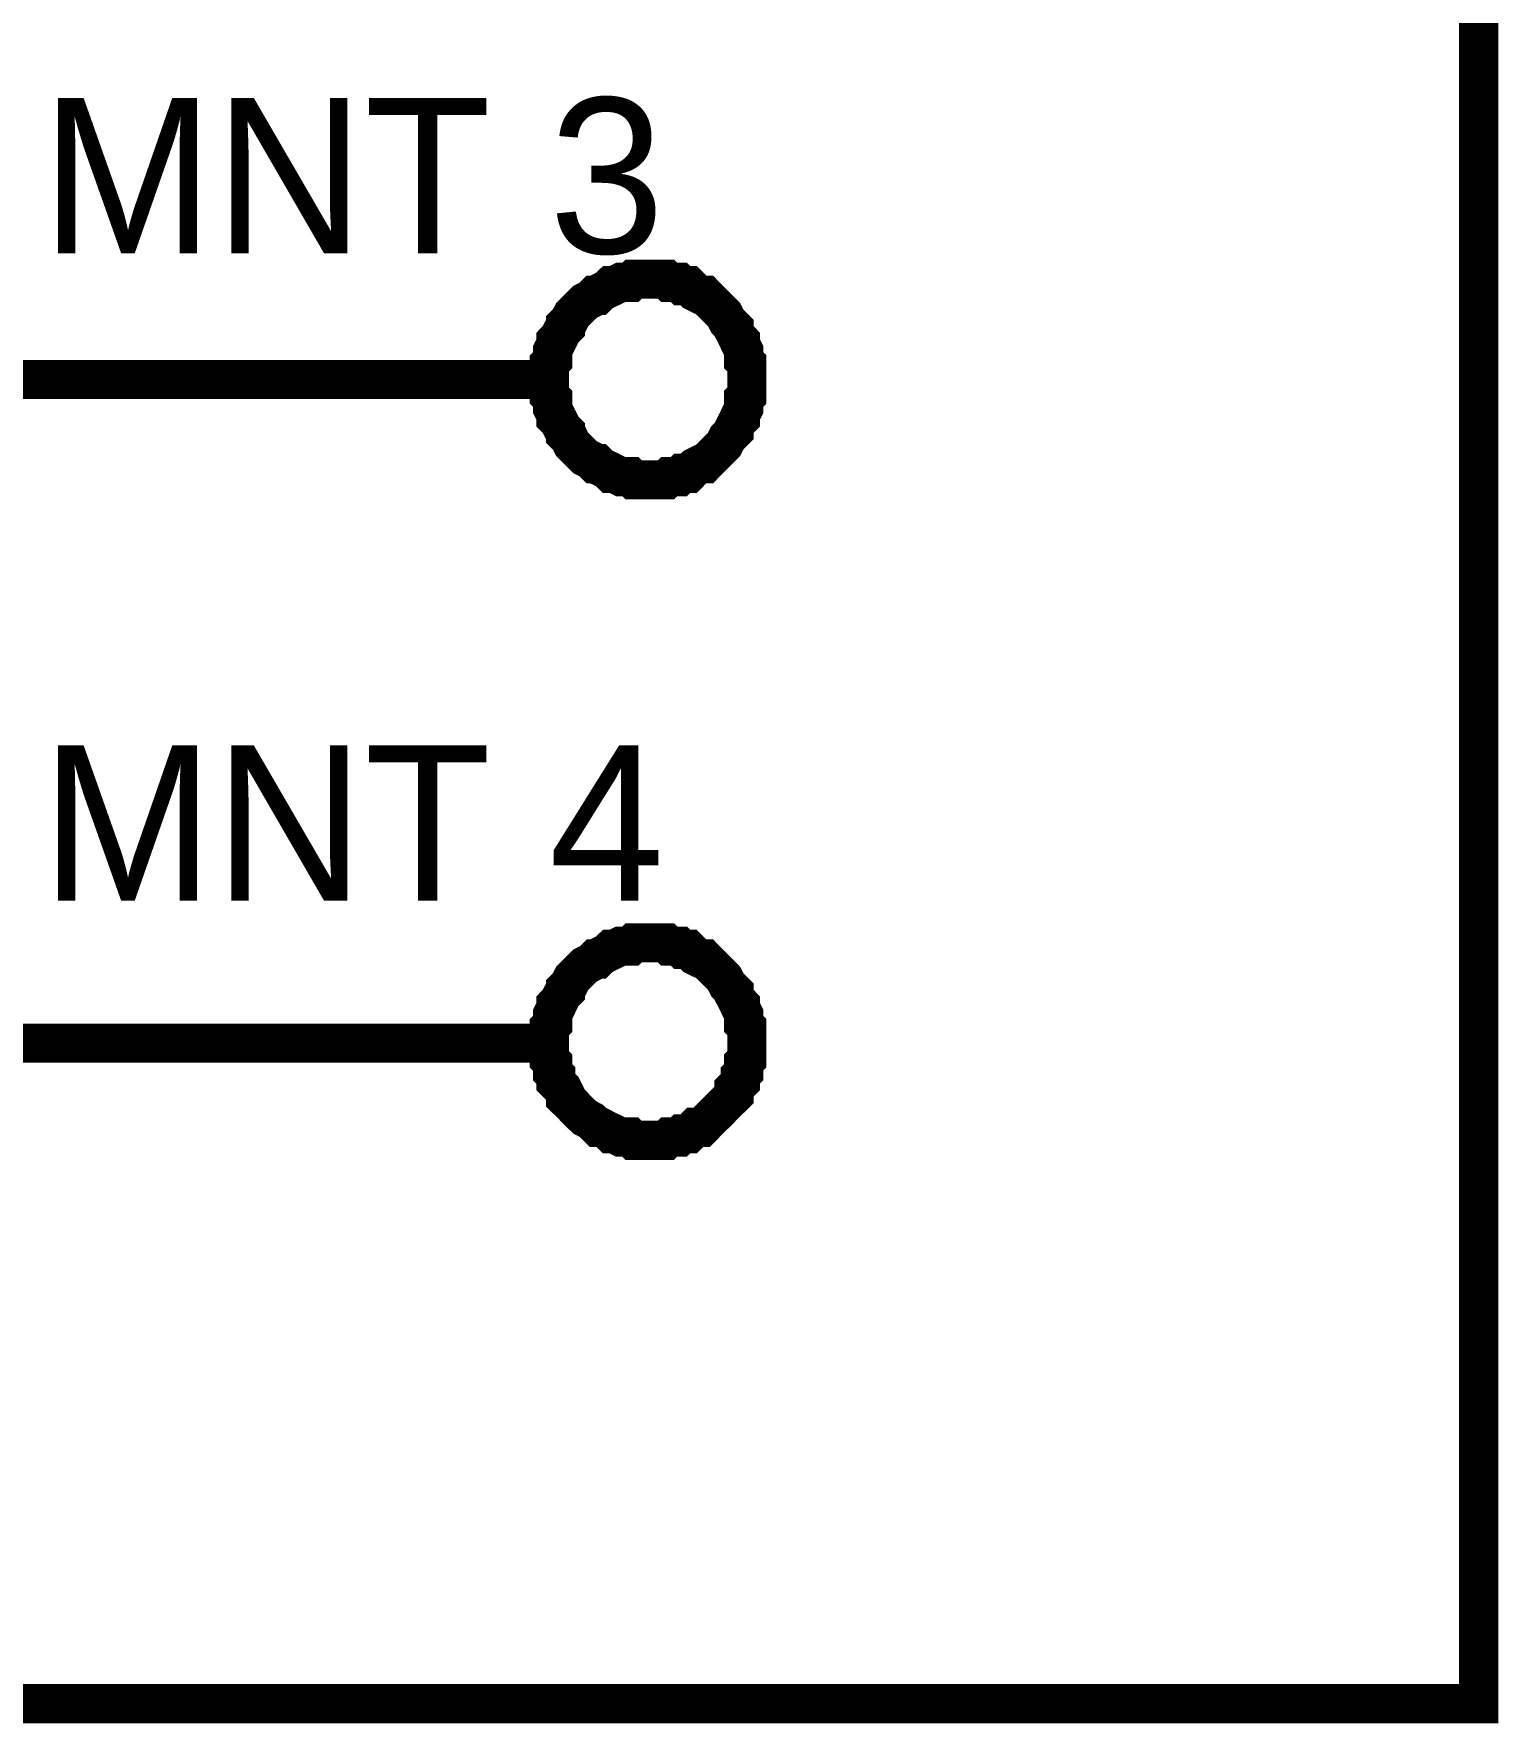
# Model space of a CAD drawing. Header units: inches. Extents: x 0 to 569, y 0 to 432.
# Drawn here: x 415.67 to 426.89, y 76.05 to 88.99 of the extents above; entities that cross this region are included whole.
import ezdxf

# ---------------------------------------------------------------- set-up
doc = ezdxf.new("R2010")
doc.units = ezdxf.units.IN
doc.layers.add('Sheet', color=255, linetype='Continuous')

msp = doc.modelspace()

# ---------------------------------------------------------------- linework, layer by layer
at = {"layer": 'Sheet'}
for points in [[(414.04, 109.215, 0.3, 0.3, 0), (426.74, 109.215, 0.3, 0.3, 0), (426.74, 76.2, 0.3, 0.3, 0), (414.04, 76.2, 0.3, 0.3, 0), (414.04, 109.215, 0.3, 0.3, 0)], [(414.04, 109.215, 0.0991, 0.0991, 0), (414.04, 76.2, 0.0991, 0.0991, 0), (426.74, 76.2, 0.0991, 0.0991, 0), (426.74, 109.215, 0.0991, 0.0991, 0), (414.04, 109.215, 0.0991, 0.0991, 0), (414.04, 109.215, 0.0991, 0.0991, 0)]]:
    msp.add_lwpolyline(points, format="xyseb", close=True, dxfattribs=at)
for points in [[(419.621, 86.345, 0.3, 0.3, 0), (419.621, 86.395, 0.3, 0.3, 0), (419.621, 86.42, 0.3, 0.3, 0), (419.621, 86.469, 0.3, 0.3, 0), (419.646, 86.494, 0.3, 0.3, 0), (419.646, 86.544, 0.3, 0.3, 0), (419.646, 86.568, 0.3, 0.3, 0), (419.671, 86.618, 0.3, 0.3, 0), (419.671, 86.643, 0.3, 0.3, 0), (419.695, 86.668, 0.3, 0.3, 0), (419.72, 86.717, 0.3, 0.3, 0), (419.745, 86.742, 0.3, 0.3, 0), (419.745, 86.767, 0.3, 0.3, 0), (419.77, 86.792, 0.3, 0.3, 0), (419.795, 86.841, 0.3, 0.3, 0), (419.819, 86.866, 0.3, 0.3, 0), (419.844, 86.891, 0.3, 0.3, 0), (419.869, 86.916, 0.3, 0.3, 0), (419.894, 86.94, 0.3, 0.3, 0), (419.943, 86.965, 0.3, 0.3, 0), (419.968, 86.99, 0.3, 0.3, 0), (419.993, 86.99, 0.3, 0.3, 0), (420.018, 87.015, 0.3, 0.3, 0), (420.067, 87.04, 0.3, 0.3, 0), (420.092, 87.064, 0.3, 0.3, 0), (420.117, 87.064, 0.3, 0.3, 0), (420.167, 87.089, 0.3, 0.3, 0), (420.191, 87.089, 0.3, 0.3, 0), (420.241, 87.089, 0.3, 0.3, 0), (420.266, 87.114, 0.3, 0.3, 0), (420.315, 87.114, 0.3, 0.3, 0), (420.34, 87.114, 0.3, 0.3, 0), (420.39, 87.114, 0.3, 0.3, 0)], [(420.39, 87.114, 0.3, 0.3, 0), (420.39, 87.114, 0.3, 0.3, 0)], [(420.39, 87.114, 0.3, 0.3, 0), (420.439, 87.114, 0.3, 0.3, 0), (420.464, 87.114, 0.3, 0.3, 0), (420.514, 87.114, 0.3, 0.3, 0), (420.539, 87.089, 0.3, 0.3, 0), (420.588, 87.089, 0.3, 0.3, 0), (420.613, 87.089, 0.3, 0.3, 0), (420.638, 87.064, 0.3, 0.3, 0), (420.688, 87.064, 0.3, 0.3, 0), (420.712, 87.04, 0.3, 0.3, 0), (420.737, 87.015, 0.3, 0.3, 0), (420.787, 86.99, 0.3, 0.3, 0), (420.812, 86.99, 0.3, 0.3, 0), (420.836, 86.965, 0.3, 0.3, 0), (420.861, 86.94, 0.3, 0.3, 0), (420.886, 86.916, 0.3, 0.3, 0), (420.911, 86.891, 0.3, 0.3, 0), (420.936, 86.866, 0.3, 0.3, 0), (420.96, 86.841, 0.3, 0.3, 0), (420.985, 86.792, 0.3, 0.3, 0), (421.01, 86.767, 0.3, 0.3, 0), (421.035, 86.742, 0.3, 0.3, 0), (421.035, 86.717, 0.3, 0.3, 0), (421.06, 86.668, 0.3, 0.3, 0), (421.084, 86.643, 0.3, 0.3, 0), (421.084, 86.618, 0.3, 0.3, 0), (421.109, 86.568, 0.3, 0.3, 0), (421.109, 86.544, 0.3, 0.3, 0), (421.109, 86.494, 0.3, 0.3, 0), (421.134, 86.469, 0.3, 0.3, 0), (421.134, 86.42, 0.3, 0.3, 0), (421.134, 86.395, 0.3, 0.3, 0), (421.134, 86.345, 0.3, 0.3, 0)], [(419.621, 86.345, 0.3, 0.3, 0), (414.04, 86.345, 0.3, 0.3, 0)], [(420.39, 85.576, 0.3, 0.3, 0), (420.34, 85.576, 0.3, 0.3, 0), (420.315, 85.576, 0.3, 0.3, 0), (420.266, 85.576, 0.3, 0.3, 0), (420.241, 85.601, 0.3, 0.3, 0), (420.191, 85.601, 0.3, 0.3, 0), (420.167, 85.601, 0.3, 0.3, 0), (420.117, 85.626, 0.3, 0.3, 0), (420.092, 85.626, 0.3, 0.3, 0), (420.067, 85.651, 0.3, 0.3, 0), (420.018, 85.675, 0.3, 0.3, 0), (419.993, 85.7, 0.3, 0.3, 0), (419.968, 85.7, 0.3, 0.3, 0), (419.943, 85.725, 0.3, 0.3, 0), (419.894, 85.75, 0.3, 0.3, 0), (419.869, 85.775, 0.3, 0.3, 0), (419.844, 85.799, 0.3, 0.3, 0), (419.819, 85.824, 0.3, 0.3, 0), (419.795, 85.849, 0.3, 0.3, 0), (419.77, 85.899, 0.3, 0.3, 0), (419.745, 85.923, 0.3, 0.3, 0), (419.745, 85.948, 0.3, 0.3, 0), (419.72, 85.973, 0.3, 0.3, 0), (419.695, 86.023, 0.3, 0.3, 0), (419.671, 86.047, 0.3, 0.3, 0), (419.671, 86.072, 0.3, 0.3, 0), (419.646, 86.122, 0.3, 0.3, 0), (419.646, 86.147, 0.3, 0.3, 0), (419.646, 86.196, 0.3, 0.3, 0), (419.621, 86.221, 0.3, 0.3, 0), (419.621, 86.271, 0.3, 0.3, 0), (419.621, 86.296, 0.3, 0.3, 0), (419.621, 86.345, 0.3, 0.3, 0)], [(419.621, 86.345, 0.3, 0.3, 0), (419.621, 86.345, 0.3, 0.3, 0)], [(421.134, 86.345, 0.3, 0.3, 0), (421.134, 86.296, 0.3, 0.3, 0), (421.134, 86.271, 0.3, 0.3, 0), (421.134, 86.221, 0.3, 0.3, 0), (421.109, 86.196, 0.3, 0.3, 0), (421.109, 86.147, 0.3, 0.3, 0), (421.109, 86.122, 0.3, 0.3, 0), (421.084, 86.072, 0.3, 0.3, 0), (421.084, 86.047, 0.3, 0.3, 0), (421.06, 86.023, 0.3, 0.3, 0), (421.035, 85.973, 0.3, 0.3, 0), (421.035, 85.948, 0.3, 0.3, 0), (421.01, 85.923, 0.3, 0.3, 0), (420.985, 85.899, 0.3, 0.3, 0), (420.96, 85.849, 0.3, 0.3, 0), (420.936, 85.824, 0.3, 0.3, 0), (420.911, 85.799, 0.3, 0.3, 0), (420.886, 85.775, 0.3, 0.3, 0), (420.861, 85.75, 0.3, 0.3, 0), (420.836, 85.725, 0.3, 0.3, 0), (420.812, 85.7, 0.3, 0.3, 0), (420.787, 85.7, 0.3, 0.3, 0), (420.737, 85.675, 0.3, 0.3, 0), (420.712, 85.651, 0.3, 0.3, 0), (420.688, 85.626, 0.3, 0.3, 0), (420.638, 85.626, 0.3, 0.3, 0), (420.613, 85.601, 0.3, 0.3, 0), (420.588, 85.601, 0.3, 0.3, 0), (420.539, 85.601, 0.3, 0.3, 0), (420.514, 85.576, 0.3, 0.3, 0), (420.464, 85.576, 0.3, 0.3, 0), (420.439, 85.576, 0.3, 0.3, 0), (420.39, 85.576, 0.3, 0.3, 0)], [(421.134, 86.345, 0.3, 0.3, 0), (421.134, 86.345, 0.3, 0.3, 0), (421.134, 86.345, 0.3, 0.3, 0), (421.134, 86.345, 0.3, 0.3, 0), (421.134, 86.345, 0.3, 0.3, 0), (421.134, 86.345, 0.3, 0.3, 0), (421.134, 86.345, 0.3, 0.3, 0), (421.134, 86.345, 0.3, 0.3, 0), (421.134, 86.345, 0.3, 0.3, 0), (421.134, 86.345, 0.3, 0.3, 0), (421.134, 86.345, 0.3, 0.3, 0), (421.134, 86.345, 0.3, 0.3, 0), (421.134, 86.345, 0.3, 0.3, 0), (421.134, 86.345, 0.3, 0.3, 0), (421.134, 86.345, 0.3, 0.3, 0), (421.134, 86.345, 0.3, 0.3, 0), (421.134, 86.345, 0.3, 0.3, 0), (421.134, 86.345, 0.3, 0.3, 0), (421.134, 86.345, 0.3, 0.3, 0), (421.134, 86.345, 0.3, 0.3, 0), (421.134, 86.345, 0.3, 0.3, 0), (421.134, 86.345, 0.3, 0.3, 0), (421.134, 86.345, 0.3, 0.3, 0), (421.134, 86.345, 0.3, 0.3, 0), (421.134, 86.345, 0.3, 0.3, 0), (421.134, 86.345, 0.3, 0.3, 0), (421.134, 86.345, 0.3, 0.3, 0), (421.134, 86.345, 0.3, 0.3, 0), (421.134, 86.345, 0.3, 0.3, 0), (421.134, 86.345, 0.3, 0.3, 0), (421.134, 86.345, 0.3, 0.3, 0), (421.134, 86.345, 0.3, 0.3, 0), (421.134, 86.345, 0.3, 0.3, 0)], [(421.134, 86.345, 0.3, 0.3, 0), (421.134, 86.345, 0.3, 0.3, 0)], [(419.621, 81.26, 0.3, 0.3, 0), (419.621, 81.31, 0.3, 0.3, 0), (419.621, 81.335, 0.3, 0.3, 0), (419.621, 81.384, 0.3, 0.3, 0), (419.646, 81.409, 0.3, 0.3, 0), (419.646, 81.459, 0.3, 0.3, 0), (419.646, 81.483, 0.3, 0.3, 0), (419.671, 81.533, 0.3, 0.3, 0), (419.671, 81.558, 0.3, 0.3, 0), (419.695, 81.583, 0.3, 0.3, 0), (419.72, 81.632, 0.3, 0.3, 0), (419.745, 81.657, 0.3, 0.3, 0), (419.745, 81.682, 0.3, 0.3, 0), (419.77, 81.707, 0.3, 0.3, 0), (419.795, 81.756, 0.3, 0.3, 0), (419.819, 81.781, 0.3, 0.3, 0), (419.844, 81.806, 0.3, 0.3, 0), (419.869, 81.831, 0.3, 0.3, 0), (419.894, 81.855, 0.3, 0.3, 0), (419.943, 81.88, 0.3, 0.3, 0), (419.968, 81.905, 0.3, 0.3, 0), (419.993, 81.905, 0.3, 0.3, 0), (420.018, 81.93, 0.3, 0.3, 0), (420.067, 81.955, 0.3, 0.3, 0), (420.092, 81.979, 0.3, 0.3, 0), (420.117, 81.979, 0.3, 0.3, 0), (420.167, 82.004, 0.3, 0.3, 0), (420.191, 82.004, 0.3, 0.3, 0), (420.241, 82.004, 0.3, 0.3, 0), (420.266, 82.029, 0.3, 0.3, 0), (420.315, 82.029, 0.3, 0.3, 0), (420.34, 82.029, 0.3, 0.3, 0), (420.39, 82.029, 0.3, 0.3, 0)], [(420.39, 82.029, 0.3, 0.3, 0), (420.39, 82.029, 0.3, 0.3, 0)], [(420.39, 82.029, 0.3, 0.3, 0), (420.439, 82.029, 0.3, 0.3, 0), (420.464, 82.029, 0.3, 0.3, 0), (420.514, 82.029, 0.3, 0.3, 0), (420.539, 82.004, 0.3, 0.3, 0), (420.588, 82.004, 0.3, 0.3, 0), (420.613, 82.004, 0.3, 0.3, 0), (420.638, 81.979, 0.3, 0.3, 0), (420.688, 81.979, 0.3, 0.3, 0), (420.712, 81.955, 0.3, 0.3, 0), (420.737, 81.93, 0.3, 0.3, 0), (420.787, 81.905, 0.3, 0.3, 0), (420.812, 81.905, 0.3, 0.3, 0), (420.836, 81.88, 0.3, 0.3, 0), (420.861, 81.855, 0.3, 0.3, 0), (420.886, 81.831, 0.3, 0.3, 0), (420.911, 81.806, 0.3, 0.3, 0), (420.936, 81.781, 0.3, 0.3, 0), (420.96, 81.756, 0.3, 0.3, 0), (420.985, 81.707, 0.3, 0.3, 0), (421.01, 81.682, 0.3, 0.3, 0), (421.035, 81.657, 0.3, 0.3, 0), (421.035, 81.632, 0.3, 0.3, 0), (421.06, 81.583, 0.3, 0.3, 0), (421.084, 81.558, 0.3, 0.3, 0), (421.084, 81.533, 0.3, 0.3, 0), (421.109, 81.483, 0.3, 0.3, 0), (421.109, 81.459, 0.3, 0.3, 0), (421.109, 81.409, 0.3, 0.3, 0), (421.134, 81.384, 0.3, 0.3, 0), (421.134, 81.335, 0.3, 0.3, 0), (421.134, 81.31, 0.3, 0.3, 0), (421.134, 81.26, 0.3, 0.3, 0)], [(419.621, 81.26, 0.3, 0.3, 0), (414.04, 81.26, 0.3, 0.3, 0)], [(420.39, 80.516, 0.3, 0.3, 0), (420.34, 80.516, 0.3, 0.3, 0), (420.315, 80.516, 0.3, 0.3, 0), (420.266, 80.516, 0.3, 0.3, 0), (420.241, 80.541, 0.3, 0.3, 0), (420.191, 80.541, 0.3, 0.3, 0), (420.167, 80.541, 0.3, 0.3, 0), (420.117, 80.566, 0.3, 0.3, 0), (420.092, 80.566, 0.3, 0.3, 0), (420.067, 80.59, 0.3, 0.3, 0), (420.018, 80.615, 0.3, 0.3, 0), (419.993, 80.615, 0.3, 0.3, 0), (419.968, 80.64, 0.3, 0.3, 0), (419.943, 80.665, 0.3, 0.3, 0), (419.894, 80.69, 0.3, 0.3, 0), (419.869, 80.714, 0.3, 0.3, 0), (419.844, 80.739, 0.3, 0.3, 0), (419.819, 80.764, 0.3, 0.3, 0), (419.795, 80.789, 0.3, 0.3, 0), (419.77, 80.814, 0.3, 0.3, 0), (419.745, 80.838, 0.3, 0.3, 0), (419.745, 80.863, 0.3, 0.3, 0), (419.72, 80.913, 0.3, 0.3, 0), (419.695, 80.938, 0.3, 0.3, 0), (419.671, 80.962, 0.3, 0.3, 0), (419.671, 81.012, 0.3, 0.3, 0), (419.646, 81.037, 0.3, 0.3, 0), (419.646, 81.062, 0.3, 0.3, 0), (419.646, 81.111, 0.3, 0.3, 0), (419.621, 81.136, 0.3, 0.3, 0), (419.621, 81.186, 0.3, 0.3, 0), (419.621, 81.211, 0.3, 0.3, 0), (419.621, 81.26, 0.3, 0.3, 0)], [(419.621, 81.26, 0.3, 0.3, 0), (419.621, 81.26, 0.3, 0.3, 0)], [(421.134, 81.26, 0.3, 0.3, 0), (421.134, 81.211, 0.3, 0.3, 0), (421.134, 81.186, 0.3, 0.3, 0), (421.134, 81.136, 0.3, 0.3, 0), (421.109, 81.111, 0.3, 0.3, 0), (421.109, 81.062, 0.3, 0.3, 0), (421.109, 81.037, 0.3, 0.3, 0), (421.084, 81.012, 0.3, 0.3, 0), (421.084, 80.962, 0.3, 0.3, 0), (421.06, 80.938, 0.3, 0.3, 0), (421.035, 80.913, 0.3, 0.3, 0), (421.035, 80.863, 0.3, 0.3, 0), (421.01, 80.838, 0.3, 0.3, 0), (420.985, 80.814, 0.3, 0.3, 0), (420.96, 80.789, 0.3, 0.3, 0), (420.936, 80.764, 0.3, 0.3, 0), (420.911, 80.739, 0.3, 0.3, 0), (420.886, 80.714, 0.3, 0.3, 0), (420.861, 80.69, 0.3, 0.3, 0), (420.836, 80.665, 0.3, 0.3, 0), (420.812, 80.64, 0.3, 0.3, 0), (420.787, 80.615, 0.3, 0.3, 0), (420.737, 80.615, 0.3, 0.3, 0), (420.712, 80.59, 0.3, 0.3, 0), (420.688, 80.566, 0.3, 0.3, 0), (420.638, 80.566, 0.3, 0.3, 0), (420.613, 80.541, 0.3, 0.3, 0), (420.588, 80.541, 0.3, 0.3, 0), (420.539, 80.541, 0.3, 0.3, 0), (420.514, 80.516, 0.3, 0.3, 0), (420.464, 80.516, 0.3, 0.3, 0), (420.439, 80.516, 0.3, 0.3, 0), (420.39, 80.516, 0.3, 0.3, 0)], [(421.134, 81.26, 0.3, 0.3, 0), (421.134, 81.26, 0.3, 0.3, 0), (421.134, 81.26, 0.3, 0.3, 0), (421.134, 81.26, 0.3, 0.3, 0), (421.134, 81.26, 0.3, 0.3, 0), (421.134, 81.26, 0.3, 0.3, 0), (421.134, 81.26, 0.3, 0.3, 0), (421.134, 81.26, 0.3, 0.3, 0), (421.134, 81.26, 0.3, 0.3, 0), (421.134, 81.26, 0.3, 0.3, 0), (421.134, 81.26, 0.3, 0.3, 0), (421.134, 81.26, 0.3, 0.3, 0), (421.134, 81.26, 0.3, 0.3, 0), (421.134, 81.26, 0.3, 0.3, 0), (421.134, 81.26, 0.3, 0.3, 0), (421.134, 81.26, 0.3, 0.3, 0), (421.134, 81.26, 0.3, 0.3, 0), (421.134, 81.26, 0.3, 0.3, 0), (421.134, 81.26, 0.3, 0.3, 0), (421.134, 81.26, 0.3, 0.3, 0), (421.134, 81.26, 0.3, 0.3, 0), (421.134, 81.26, 0.3, 0.3, 0), (421.134, 81.26, 0.3, 0.3, 0), (421.134, 81.26, 0.3, 0.3, 0), (421.134, 81.26, 0.3, 0.3, 0), (421.134, 81.26, 0.3, 0.3, 0), (421.134, 81.26, 0.3, 0.3, 0), (421.134, 81.26, 0.3, 0.3, 0), (421.134, 81.26, 0.3, 0.3, 0), (421.134, 81.26, 0.3, 0.3, 0), (421.134, 81.26, 0.3, 0.3, 0), (421.134, 81.26, 0.3, 0.3, 0), (421.134, 81.26, 0.3, 0.3, 0)], [(421.134, 81.26, 0.3, 0.3, 0), (421.134, 81.26, 0.3, 0.3, 0)]]:
    msp.add_lwpolyline(points, format="xyseb", dxfattribs=at)

# ---------------------------------------------------------------- texts
for s, p in [('MNT 3', (415.727, 87.312)), ('MNT 4', (415.727, 82.352))]:
    msp.add_text(s, height=1.1906, dxfattribs=at).set_placement(p)

doc.saveas('drawing.dxf')
